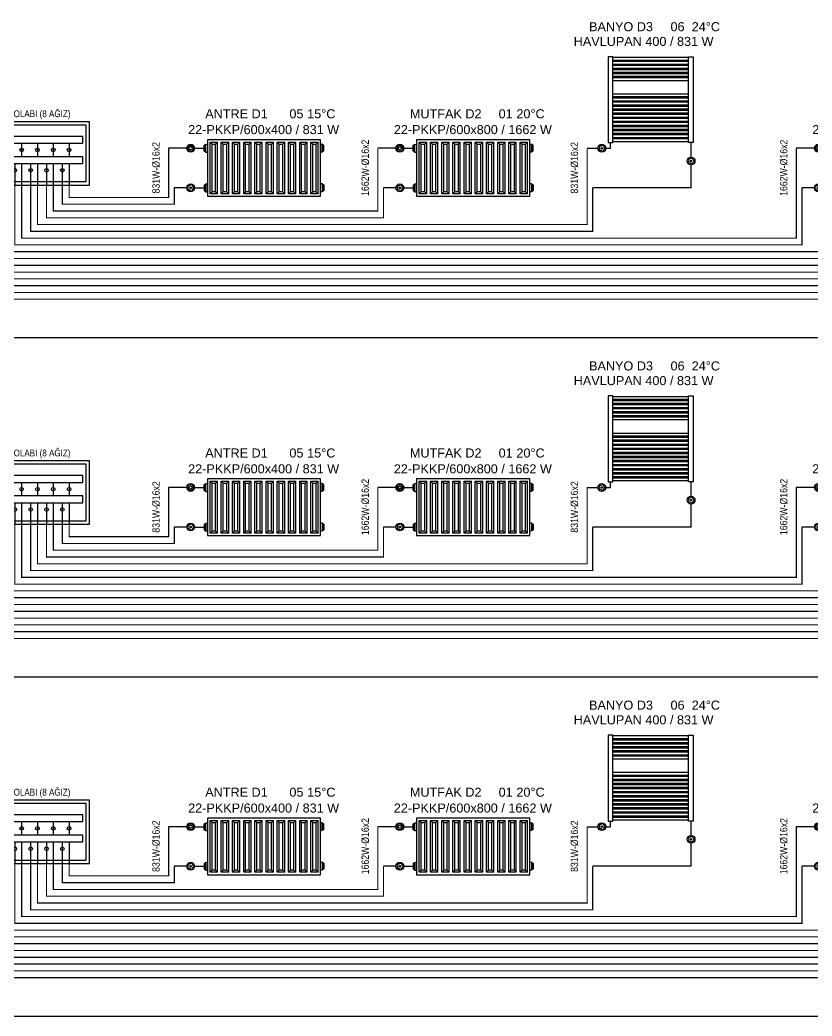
# Model space of a CAD drawing. Header units: centimetres. Extents: x -797 to 10101, y -12981 to 1521.
# Drawn here: x 5225 to 5925, y -3300 to -2419 of the extents above; entities that cross this region are included whole.
import ezdxf
from ezdxf.enums import TextEntityAlignment as Align

# ---------------------------------------------------------------- set-up
doc = ezdxf.new("R2010")
doc.units = ezdxf.units.CM
doc.linetypes.add('DASHED', pattern=[1.524, 1.27, -0.254])
doc.linetypes.add('ISITMA DONUS HATTI', pattern=[1.66, 1.57, -0.02, -0.07])
for name, color, linetype in [('MTY-ISITMA-DONUS-BORU', 30, 'ISITMA DONUS HATTI'), ('MTY-ISITMA-GIDIS-BORU', 10, 'Continuous'), ('MTY-RADYATÖR', 2, 'Continuous'), ('ROTAS-ISITMA-CAP', 41, 'Continuous'), ('ROTAS-ISITMA-DONUS', 30, 'DASHED'), ('ROTAS-ISITMA-GIDIS', 10, 'Continuous'), ('ROTAS-ISITMA-KOLEKTOR', 6, 'Continuous'), ('ROTAS-KAT-BANDI', 8, 'Continuous'), ('ROTAS-MASKE', 7, 'Continuous'), ('ROTAS-RADYATOR', 2, 'Continuous')]:
    doc.layers.add(name, color=color, linetype=linetype)
doc.styles.add('MTYCAPLT', font='arial.ttf', dxfattribs={"width": 0.65, "height": 1})
doc.styles.add('ROTAS', font='arial.ttf')

# ---------------------------------------------------------------- blocks, each defined once
blk = doc.blocks.new('ROTAS-KOLEKTOR-SEMA-8')
for p, q in [((30, 37), (30, 25)), ((44, 37), (44, 25)), ((58, 37), (58, 25)), ((72, 37), (72, 25)), ((86, 37), (86, 25)), ((100, 37), (100, 25)), ((114, 37), (114, 25)), ((128, 37), (128, 25)), ((24, 19), (24, 0)), ((30, 19), (30, 0)), ((38, 19), (38, 0)), ((44, 19), (44, 0)), ((52, 19), (52, 0)), ((58, 19), (58, 0)), ((66, 19), (66, 0)), ((72, 19), (72, 0)), ((80, 19), (80, 0)), ((86, 19), (86, 0)), ((94, 19), (94, 0)), ((100, 19), (100, 0)), ((108, 19), (108, 0)), ((114, 19), (114, 0)), ((122, 19), (122, 0)), ((128, 19), (128, 0))]:
    blk.add_line(p, q)
for points in [[(0, 0), (146, 0), (146, 56), (0, 56)], [(3, 3), (143, 3), (143, 53), (3, 53)], [(10, 37), (140, 37), (140, 43), (10, 43)], [(10, 19), (140, 19), (140, 25), (10, 25)]]:
    blk.add_lwpolyline(points, close=True)
for centre in [(30, 31), (44, 31), (58, 31), (72, 31), (86, 31), (100, 31), (114, 31), (128, 31), (24, 13), (38, 13), (52, 13), (66, 13), (80, 13), (94, 13), (108, 13), (122, 13)]:
    blk.add_circle(centre, 1.6)
blk = doc.blocks.new('MTY-RADYATOR KOLON')
at = {"layer": 'MTY-ISITMA-DONUS-BORU'}
for p, q in [((11, 22.5), (0, 22.5)), ((17.91, 22.5), (26.29, 22.5))]:
    blk.add_line(p, q, dxfattribs=at)
at = {"layer": 'MTY-ISITMA-GIDIS-BORU'}
for p, q in [((11, 57.5), (-5, 57.5)), ((17.91, 57.5), (26.29, 57.5))]:
    blk.add_line(p, q, dxfattribs=at)
at = {"layer": 'MTY-RADYATÖR', "color": 15}
for p, q in [((31.64, 17.21), (31.64, 63)), ((31.64, 63), (38.2, 63)), ((33.39, 61.25), (31.64, 63)), ((36.46, 61.25), (38.2, 63)), ((38.2, 17.21), (38.2, 63)), ((41.55, 17.21), (41.55, 63)), ((43.29, 61.25), (41.55, 63)), ((41.55, 63), (48.11, 63)), ((46.36, 61.25), (48.11, 63)), ((48.11, 17.21), (48.11, 63)), ((51.45, 17.21), (51.45, 63)), ((53.2, 61.25), (51.45, 63)), ((51.45, 63), (58.01, 63)), ((56.26, 61.25), (58.01, 63)), ((58.01, 17.21), (58.01, 63)), ((61.36, 17.21), (61.36, 63)), ((61.36, 63), (67.91, 63)), ((63.1, 61.25), (61.36, 63)), ((66.17, 61.25), (67.91, 63)), ((67.91, 17.21), (67.91, 63)), ((71.26, 17.21), (71.26, 63)), ((71.26, 63), (77.82, 63)), ((73, 61.25), (71.26, 63)), ((76.07, 61.25), (77.82, 63)), ((77.82, 17.21), (77.82, 63)), ((81.16, 17.21), (81.16, 63)), ((81.16, 63), (87.72, 63)), ((82.91, 61.25), (81.16, 63)), ((85.97, 61.25), (87.72, 63)), ((87.72, 17.21), (87.72, 63)), ((91.07, 17.21), (91.07, 63)), ((91.07, 63), (97.62, 63)), ((92.81, 61.25), (91.07, 63)), ((95.88, 61.25), (97.62, 63)), ((97.62, 17.21), (97.62, 63)), ((100.97, 17.21), (100.97, 63)), ((100.97, 63), (107.53, 63)), ((102.72, 61.25), (100.97, 63)), ((105.78, 61.25), (107.53, 63)), ((107.53, 17.21), (107.53, 63)), ((110.87, 17.21), (110.87, 63)), ((110.87, 63), (117.43, 63)), ((112.62, 61.25), (110.87, 63)), ((115.69, 61.25), (117.43, 63)), ((117.43, 17.21), (117.43, 63)), ((120.78, 17.21), (120.78, 63)), ((120.78, 63), (127.33, 63)), ((122.52, 61.25), (120.78, 63)), ((125.59, 61.25), (127.33, 63)), ((127.33, 17.21), (127.33, 63)), ((11.73, 57.5), (12.54, 57.5)), ((12.32, 58.39), (11.94, 58.54)), ((12.32, 56.61), (11.94, 56.46)), ((12.82, 59.14), (12.53, 59.42)), ((12.82, 55.86), (12.53, 55.58)), ((13.41, 60.01), (13.57, 59.64)), ((13.41, 54.99), (13.57, 55.36)), ((14.45, 60.22), (14.45, 59.41)), ((14.45, 54.78), (14.45, 55.59)), ((15.5, 60.01), (15.34, 59.64)), ((15.5, 54.99), (15.34, 55.36)), ((16.09, 59.14), (16.38, 59.42)), ((16.09, 55.86), (16.38, 55.58)), ((17.17, 57.5), (16.37, 57.5)), ((16.59, 58.39), (16.97, 58.54)), ((16.59, 56.61), (16.97, 56.46)), ((26.29, 60.16), (27.21, 60.16)), ((26.29, 58.83), (26.29, 60.16)), ((26.29, 58.83), (27.21, 58.83)), ((26.29, 56.17), (26.29, 58.83)), ((26.29, 56.17), (27.21, 56.17)), ((26.29, 54.84), (26.29, 56.17)), ((26.29, 54.84), (27.21, 54.84)), ((27.21, 60.16), (27.21, 60.72)), ((27.21, 60.72), (27.78, 60.72)), ((27.21, 58.83), (27.21, 60.16)), ((27.21, 56.17), (27.21, 58.83)), ((27.21, 54.84), (27.21, 56.17)), ((27.21, 54.28), (27.21, 54.84)), ((27.21, 54.28), (27.78, 54.28)), ((27.78, 60.95), (28.76, 61.02)), ((27.78, 60.72), (27.78, 60.95)), ((27.78, 54.28), (27.78, 60.72)), ((27.78, 54.05), (27.78, 54.28)), ((27.78, 54.05), (28.76, 53.98)), ((33.39, 18.96), (33.39, 61.25)), ((33.39, 61.25), (36.46, 61.25)), ((36.46, 18.96), (36.46, 61.25)), ((43.29, 18.96), (43.29, 61.25)), ((43.29, 61.25), (46.36, 61.25)), ((46.36, 18.96), (46.36, 61.25)), ((53.2, 18.96), (53.2, 61.25)), ((53.2, 61.25), (56.26, 61.25)), ((56.26, 18.96), (56.26, 61.25)), ((63.1, 18.96), (63.1, 61.25)), ((63.1, 61.25), (66.17, 61.25)), ((66.17, 18.96), (66.17, 61.25)), ((73, 18.96), (73, 61.25)), ((73, 61.25), (76.07, 61.25)), ((76.07, 18.96), (76.07, 61.25)), ((82.91, 18.96), (82.91, 61.25)), ((82.91, 61.25), (85.97, 61.25)), ((85.97, 18.96), (85.97, 61.25)), ((92.81, 18.96), (92.81, 61.25)), ((92.81, 61.25), (95.88, 61.25)), ((95.88, 18.96), (95.88, 61.25)), ((102.72, 18.96), (102.72, 61.25)), ((102.72, 61.25), (105.78, 61.25)), ((105.78, 18.96), (105.78, 61.25)), ((112.62, 18.96), (112.62, 61.25)), ((112.62, 61.25), (115.69, 61.25)), ((115.69, 18.96), (115.69, 61.25)), ((122.52, 18.96), (122.52, 61.25)), ((122.52, 61.25), (125.59, 61.25)), ((125.59, 18.96), (125.59, 61.25)), ((130.78, 60.95), (129.81, 61.02)), ((130.78, 54.05), (129.81, 53.98)), ((130.78, 60.72), (130.78, 60.95)), ((130.78, 54.28), (130.78, 60.72)), ((131.36, 60.72), (130.78, 60.72)), ((131.36, 54.28), (130.78, 54.28)), ((130.78, 54.05), (130.78, 54.28)), ((131.36, 60.16), (131.36, 60.72)), ((132.28, 60.16), (131.36, 60.16)), ((131.36, 58.83), (131.36, 60.16)), ((132.28, 58.83), (131.36, 58.83)), ((131.36, 56.17), (131.36, 58.83)), ((132.28, 56.17), (131.36, 56.17)), ((131.36, 54.84), (131.36, 56.17)), ((132.28, 54.84), (131.36, 54.84)), ((131.36, 54.28), (131.36, 54.84)), ((132.28, 58.83), (132.28, 60.16)), ((132.28, 56.17), (132.28, 58.83)), ((132.28, 54.84), (132.28, 56.17)), ((15.15, 22.5), (13.76, 22.5)), ((26.29, 25.16), (27.21, 25.16)), ((26.29, 25.16), (26.29, 23.83)), ((26.29, 23.83), (27.21, 23.83)), ((26.29, 23.83), (26.29, 21.17)), ((26.29, 21.17), (27.21, 21.17)), ((26.29, 21.17), (26.29, 19.84)), ((26.29, 19.84), (27.21, 19.84)), ((27.21, 25.72), (27.78, 25.72)), ((27.21, 25.72), (27.21, 25.16)), ((27.21, 25.16), (27.21, 23.83)), ((27.21, 23.83), (27.21, 21.17)), ((27.21, 21.17), (27.21, 19.84)), ((27.21, 19.84), (27.21, 19.28)), ((27.21, 19.28), (27.78, 19.28)), ((27.78, 25.95), (28.76, 26.02)), ((27.78, 25.95), (27.78, 25.72)), ((27.78, 25.72), (27.78, 19.28)), ((27.78, 19.28), (27.78, 19.05)), ((27.78, 19.05), (28.76, 18.98)), ((33.39, 18.96), (31.64, 17.21)), ((36.46, 18.96), (33.39, 18.96)), ((36.46, 18.96), (38.2, 17.21)), ((43.29, 18.96), (41.55, 17.21)), ((46.36, 18.96), (43.29, 18.96)), ((46.36, 18.96), (48.11, 17.21)), ((53.2, 18.96), (51.45, 17.21)), ((56.26, 18.96), (53.2, 18.96)), ((56.26, 18.96), (58.01, 17.21)), ((63.1, 18.96), (61.36, 17.21)), ((66.17, 18.96), (63.1, 18.96)), ((66.17, 18.96), (67.91, 17.21)), ((73, 18.96), (71.26, 17.21)), ((76.07, 18.96), (73, 18.96)), ((76.07, 18.96), (77.82, 17.21)), ((82.91, 18.96), (81.16, 17.21)), ((85.97, 18.96), (82.91, 18.96)), ((85.97, 18.96), (87.72, 17.21)), ((92.81, 18.96), (91.07, 17.21)), ((95.88, 18.96), (92.81, 18.96)), ((95.88, 18.96), (97.62, 17.21)), ((102.72, 18.96), (100.97, 17.21)), ((105.78, 18.96), (102.72, 18.96)), ((105.78, 18.96), (107.53, 17.21)), ((112.62, 18.96), (110.87, 17.21)), ((115.69, 18.96), (112.62, 18.96)), ((115.69, 18.96), (117.43, 17.21)), ((122.52, 18.96), (120.78, 17.21)), ((125.59, 18.96), (122.52, 18.96)), ((125.59, 18.96), (127.33, 17.21)), ((130.78, 25.95), (129.81, 26.02)), ((130.78, 19.05), (129.81, 18.98)), ((130.78, 25.95), (130.78, 25.72)), ((130.78, 25.72), (130.78, 19.28)), ((131.36, 25.72), (130.78, 25.72)), ((130.78, 19.28), (130.78, 19.05)), ((131.36, 19.28), (130.78, 19.28)), ((131.36, 25.72), (131.36, 25.16)), ((132.28, 25.16), (131.36, 25.16)), ((131.36, 25.16), (131.36, 23.83)), ((132.28, 23.83), (131.36, 23.83)), ((131.36, 23.83), (131.36, 21.17)), ((132.28, 21.17), (131.36, 21.17)), ((131.36, 21.17), (131.36, 19.84)), ((132.28, 19.84), (131.36, 19.84)), ((131.36, 19.84), (131.36, 19.28)), ((132.28, 25.16), (132.28, 23.83)), ((132.28, 23.83), (132.28, 21.17)), ((132.28, 21.17), (132.28, 19.84)), ((38.2, 17.21), (31.64, 17.21)), ((48.11, 17.21), (41.55, 17.21)), ((58.01, 17.21), (51.45, 17.21)), ((67.91, 17.21), (61.36, 17.21)), ((77.82, 17.21), (71.26, 17.21)), ((87.72, 17.21), (81.16, 17.21)), ((97.62, 17.21), (91.07, 17.21)), ((107.53, 17.21), (100.97, 17.21)), ((117.43, 17.21), (110.87, 17.21)), ((127.33, 17.21), (120.78, 17.21))]:
    blk.add_line(p, q, dxfattribs=at)
blk.add_lwpolyline([(129.28, 65), (29.28, 65), (29.28, 15), (129.28, 15)], close=True, dxfattribs=at)
for centre, radius in [((14.45, 57.5), 3.45), ((14.45, 57.5), 2.72), ((14.45, 57.5), 1.41), ((14.45, 22.5), 3.45), ((14.45, 22.5), 0.697)]:
    blk.add_circle(centre, radius, dxfattribs=at)
for centre, radius, start, end in [((28.72, 61.59), 0.575, 274, 350), ((28.72, 53.41), 0.575, 10, 86), ((129.85, 61.59), 0.575, 190, 266), ((129.85, 53.41), 0.575, 94, 170), ((28.72, 26.59), 0.575, 274, 350), ((129.85, 26.59), 0.575, 190, 266), ((12.56, 23.88), 0.622, 108, 180), ((10.28, 22.5), 2.15, 320.25319, 39.74681), ((12.56, 21.12), 0.622, 180, 252), ((12.51, 28.48), 4.01, 267.95709, 308.04291), ((13.06, 18.2), 2.44, 37.61136, 106.38864), ((15.18, 24.73), 0.622, 36, 108), ((15.18, 20.27), 0.622, 252, 324), ((18.46, 25.41), 2.8, 186.53646, 245.46354), ((18.28, 19.72), 2.6, 112.11155, 175.88845), ((16.79, 22.5), 0.622, 324, 36), ((28.72, 18.41), 0.575, 10, 86), ((129.85, 18.41), 0.575, 94, 170)]:
    blk.add_arc(centre, radius, start, end, dxfattribs=at)
at = {"layer": 'MTY-RADYATÖR', "color": 2, "style": 'MTYCAPLT', "width": 0.65}
for tag, p, height in [('MAHAL_001', (63.47, 86), 10), ('RAD_001', (69.58, 72.5), 10), ('NO_001', (33.87, 42.17), 15), ('DERECE_001', (86.3, 32.45), 10)]:
    blk.add_attdef(tag, p, '', height=height, dxfattribs=at)
blk = doc.blocks.new('MTY-RADYATÖR BANYOPAN KOLON')
at = {"layer": 'MTY-ISITMA-DONUS-BORU'}
for p, q in [((86.96, 49.74), (86.96, 62.5)), ((86.96, 22.5), (86.96, 42.83)), ((86.96, 22.5), (0, 22.5))]:
    blk.add_line(p, q, dxfattribs=at)
at = {"layer": 'MTY-ISITMA-GIDIS-BORU'}
for p, q in [((15.73, 57.5), (15.73, 62.5)), ((-5, 57.5), (4.56, 57.5)), ((11.47, 57.5), (15.73, 57.5))]:
    blk.add_line(p, q, dxfattribs=at)
at = {"layer": 'MTY-RADYATÖR', "color": 15}
for p, q in [((8.71, 57.5), (7.32, 57.5)), ((87.66, 46.29), (86.27, 46.29))]:
    blk.add_line(p, q, dxfattribs=at)
at = {"layer": 'MTY-RADYATÖR', "color": 15, "linetype": 'ByBlock'}
for points in [[(13.72, 138.5), (13.72, 62.5)], [(17.73, 138.5), (13.72, 138.5)], [(17.73, 62.5), (17.73, 138.5)], [(84.72, 137.75), (17.73, 137.75)], [(84.72, 135.25), (17.73, 135.25)], [(84.72, 134.15), (17.73, 134.15)], [(84.72, 62.5), (84.72, 138.5)], [(84.72, 138.5), (88.72, 138.5)], [(88.72, 138.5), (88.72, 62.5)], [(84.72, 131.65), (17.73, 131.65)], [(84.72, 130.55), (17.73, 130.55)], [(84.72, 128.05), (17.73, 128.05)], [(84.72, 126.95), (17.73, 126.95)], [(84.72, 124.45), (17.73, 124.45)], [(84.72, 123.35), (17.73, 123.35)], [(84.72, 120.85), (17.73, 120.85)], [(84.72, 119.75), (17.73, 119.75)], [(84.72, 117.25), (17.73, 117.25)], [(84.72, 105.35), (17.73, 105.35)], [(84.72, 102.85), (17.73, 102.85)], [(84.72, 101.75), (17.73, 101.75)], [(84.72, 99.25), (17.73, 99.25)], [(84.72, 98.15), (17.73, 98.15)], [(84.72, 95.65), (17.73, 95.65)], [(84.72, 94.55), (17.73, 94.55)], [(84.72, 92.05), (17.73, 92.05)], [(84.72, 90.95), (17.73, 90.95)], [(84.72, 88.45), (17.73, 88.45)], [(84.72, 87.35), (17.73, 87.35)], [(84.72, 84.85), (17.73, 84.85)], [(84.72, 83.75), (17.73, 83.75)], [(84.72, 81.25), (17.73, 81.25)], [(84.72, 80.15), (17.73, 80.15)], [(84.72, 77.65), (17.73, 77.65)], [(84.72, 76.55), (17.73, 76.55)], [(84.72, 74.05), (17.73, 74.05)], [(84.72, 72.95), (17.73, 72.95)], [(13.72, 62.5), (17.73, 62.5)], [(84.72, 70.45), (17.73, 70.45)], [(84.72, 69.35), (17.73, 69.35)], [(84.72, 66.85), (17.73, 66.85)], [(84.72, 65.75), (17.73, 65.75)], [(84.72, 63.25), (17.73, 63.25)], [(88.72, 62.5), (84.72, 62.5)]]:
    blk.add_lwpolyline(points, dxfattribs=at)
at = {"layer": 'MTY-RADYATÖR', "color": 15}
for centre, radius in [((8.01, 57.5), 3.45), ((8.01, 57.5), 0.697), ((86.96, 46.29), 3.45), ((86.96, 46.29), 0.697)]:
    blk.add_circle(centre, radius, dxfattribs=at)
for centre, radius, start, end in [((6.12, 58.88), 0.622, 108, 180), ((3.84, 57.5), 2.15, 320.25319, 39.74681), ((6.12, 56.12), 0.622, 180, 252), ((6.07, 63.48), 4.01, 267.95709, 308.04291), ((6.61, 53.2), 2.44, 37.61136, 106.38864), ((8.74, 59.73), 0.622, 36, 108), ((8.74, 55.27), 0.622, 252, 324), ((12.02, 60.41), 2.8, 186.53646, 245.46354), ((11.84, 54.72), 2.6, 112.11155, 175.88845), ((10.35, 57.5), 0.622, 324, 36), ((85.07, 47.66), 0.622, 108, 180), ((82.8, 46.29), 2.15, 320.25319, 39.74681), ((85.07, 44.91), 0.622, 180, 252), ((85.02, 52.26), 4.01, 267.95709, 308.04291), ((85.57, 41.98), 2.44, 37.61136, 106.38864), ((87.69, 48.51), 0.622, 36, 108), ((90.97, 49.2), 2.8, 186.53646, 245.46354), ((90.79, 43.51), 2.6, 112.11155, 175.88845), ((89.3, 46.29), 0.622, 324, 36), ((87.69, 44.06), 0.622, 252, 324)]:
    blk.add_arc(centre, radius, start, end, dxfattribs=at)
at = {"layer": 'MTY-RADYATÖR', "style": 'MTYCAPLT', "width": 0.65}
for tag, p, height in [('MAHAL_001', (35.41, 157.75), 10), ('RAD_001', (41.52, 142.75), 10), ('DERECE_001', (32.2, 111.77), 10), ('NO_001', (40.8, 78), 15)]:
    blk.add_attdef(tag, p, '', height=height, dxfattribs=at)

msp = doc.modelspace()

# ---------------------------------------------------------------- linework, layer by layer
at = {"layer": 'ROTAS-ISITMA-DONUS', "ltscale": 12, "const_width": 1}
for points in [[(5164, -2565), (5164, -2666), (6656, -2666), (6656, -2567.5)], [(5178, -2565), (5178, -2654), (6471, -2654), (6471, -2567.5)], [(5192, -2565), (5192, -2642), (6286, -2642), (6286, -2567.5)], [(5206, -2565), (5206, -2630), (6101, -2630), (6101, -2567.5)], [(5220, -2565), (5220, -2618), (5916, -2618), (5916, -2567.5)], [(5234, -2565), (5234, -2606), (5731, -2606), (5731, -2567.5)], [(5248, -2565), (5248, -2594), (5546, -2594), (5546, -2567.5)], [(5262, -2565), (5262, -2582), (5361, -2582), (5361, -2567.5)], [(5164, -2865), (5164, -2966), (6656, -2966), (6656, -2867.5)], [(5178, -2865), (5178, -2954), (6471, -2954), (6471, -2867.5)], [(5192, -2865), (5192, -2942), (6286, -2942), (6286, -2867.5)], [(5206, -2865), (5206, -2930), (6101, -2930), (6101, -2867.5)], [(5220, -2865), (5220, -2918), (5916, -2918), (5916, -2867.5)], [(5234, -2865), (5234, -2906), (5731, -2906), (5731, -2867.5)], [(5248, -2865), (5248, -2894), (5546, -2894), (5546, -2867.5)], [(5262, -2865), (5262, -2882), (5361, -2882), (5361, -2867.5)], [(5164, -3165), (5164, -3266), (6656, -3266), (6656, -3167.5)], [(5178, -3165), (5178, -3254), (6471, -3254), (6471, -3167.5)], [(5192, -3165), (5192, -3242), (6286, -3242), (6286, -3167.5)], [(5206, -3165), (5206, -3230), (6101, -3230), (6101, -3167.5)], [(5220, -3165), (5220, -3218), (5916, -3218), (5916, -3167.5)], [(5234, -3165), (5234, -3206), (5731, -3206), (5731, -3167.5)], [(5248, -3165), (5248, -3194), (5546, -3194), (5546, -3167.5)], [(5262, -3165), (5262, -3182), (5361, -3182), (5361, -3167.5)]]:
    msp.add_lwpolyline(points, dxfattribs=at)
at = {"layer": 'ROTAS-ISITMA-GIDIS', "const_width": 1}
for points in [[(5170, -2565), (5170, -2660), (6651, -2660), (6651, -2532.5)], [(5184, -2565), (5184, -2648), (6466, -2648), (6466, -2532.5)], [(5198, -2565), (5198, -2636), (6281, -2636), (6281, -2532.5)], [(5212, -2565), (5212, -2624), (6096, -2624), (6096, -2532.5)], [(5226, -2565), (5226, -2612), (5911, -2612), (5911, -2532.5)], [(5240, -2565), (5240, -2600), (5726, -2600), (5726, -2532.5)], [(5254, -2565), (5254, -2588), (5541, -2588), (5541, -2532.5)], [(5268, -2565), (5268, -2576), (5356, -2576), (5356, -2532.5)], [(5170, -2865), (5170, -2960), (6651, -2960), (6651, -2832.5)], [(5184, -2865), (5184, -2948), (6466, -2948), (6466, -2832.5)], [(5198, -2865), (5198, -2936), (6281, -2936), (6281, -2832.5)], [(5212, -2865), (5212, -2924), (6096, -2924), (6096, -2832.5)], [(5226, -2865), (5226, -2912), (5911, -2912), (5911, -2832.5)], [(5240, -2865), (5240, -2900), (5726, -2900), (5726, -2832.5)], [(5254, -2865), (5254, -2888), (5541, -2888), (5541, -2832.5)], [(5268, -2865), (5268, -2876), (5356, -2876), (5356, -2832.5)], [(5170, -3165), (5170, -3260), (6651, -3260), (6651, -3132.5)], [(5184, -3165), (5184, -3248), (6466, -3248), (6466, -3132.5)], [(5198, -3165), (5198, -3236), (6281, -3236), (6281, -3132.5)], [(5212, -3165), (5212, -3224), (6096, -3224), (6096, -3132.5)], [(5226, -3165), (5226, -3212), (5911, -3212), (5911, -3132.5)], [(5240, -3165), (5240, -3200), (5726, -3200), (5726, -3132.5)], [(5254, -3165), (5254, -3188), (5541, -3188), (5541, -3132.5)], [(5268, -3165), (5268, -3176), (5356, -3176), (5356, -3132.5)]]:
    msp.add_lwpolyline(points, dxfattribs=at)
at = {"layer": 'ROTAS-KAT-BANDI'}
for points in [[(2000, -2700), (7400, -2700)], [(2000, -3000), (7400, -3000)], [(2000, -3300), (7400, -3300)]]:
    msp.add_lwpolyline(points, dxfattribs=at)

# ---------------------------------------------------------------- block references
at = {"layer": 'ROTAS-ISITMA-KOLEKTOR'}
for p in [(5140, -2565), (5140, -2865), (5140, -3165)]:
    msp.add_blockref('ROTAS-KOLEKTOR-SEMA-8', p, dxfattribs=at)
at = {"layer": 'ROTAS-RADYATOR'}
ref = msp.add_blockref('MTY-RADYATOR KOLON', (5916, -2590), dxfattribs=at)
ref.add_attrib('RAD_001', '22-PKKP/600x800 / 1662 W', dxfattribs={"layer": 'MTY-RADYATÖR', "color": 2, "height": 8, "style": 'MTYCAPLT'}).set_placement((5995, -2516), align=Align.MIDDLE_CENTER)
ref.add_attrib('NO_001', '13', dxfattribs={"layer": 'MTY-RADYATÖR', "color": 2, "height": 8, "style": 'MTYCAPLT'}).set_placement((6024, -2502), align=Align.MIDDLE_CENTER)
ref.add_attrib('DERECE_001', '20°C', dxfattribs={"layer": 'MTY-RADYATÖR', "color": 2, "height": 8, "style": 'MTYCAPLT'}).set_placement((6046, -2502), align=Align.MIDDLE_CENTER)
ref.add_attrib('MAHAL_001', 'ODA D4', dxfattribs={"layer": 'MTY-RADYATÖR', "color": 2, "height": 8, "style": 'MTYCAPLT'}).set_placement((5971, -2502), align=Align.MIDDLE_CENTER)
ref = msp.add_blockref('MTY-RADYATOR KOLON', (5916, -2890), dxfattribs=at)
ref.add_attrib('RAD_001', '22-PKKP/600x800 / 1662 W', dxfattribs={"layer": 'MTY-RADYATÖR', "color": 2, "height": 8, "style": 'MTYCAPLT'}).set_placement((5995, -2816), align=Align.MIDDLE_CENTER)
ref.add_attrib('NO_001', '13', dxfattribs={"layer": 'MTY-RADYATÖR', "color": 2, "height": 8, "style": 'MTYCAPLT'}).set_placement((6024, -2802), align=Align.MIDDLE_CENTER)
ref.add_attrib('DERECE_001', '20°C', dxfattribs={"layer": 'MTY-RADYATÖR', "color": 2, "height": 8, "style": 'MTYCAPLT'}).set_placement((6046, -2802), align=Align.MIDDLE_CENTER)
ref.add_attrib('MAHAL_001', 'ODA D4', dxfattribs={"layer": 'MTY-RADYATÖR', "color": 2, "height": 8, "style": 'MTYCAPLT'}).set_placement((5971, -2802), align=Align.MIDDLE_CENTER)
ref = msp.add_blockref('MTY-RADYATOR KOLON', (5916, -3190), dxfattribs=at)
ref.add_attrib('RAD_001', '22-PKKP/600x800 / 1662 W', dxfattribs={"layer": 'MTY-RADYATÖR', "color": 2, "height": 8, "style": 'MTYCAPLT'}).set_placement((5995, -3116), align=Align.MIDDLE_CENTER)
ref.add_attrib('NO_001', '13', dxfattribs={"layer": 'MTY-RADYATÖR', "color": 2, "height": 8, "style": 'MTYCAPLT'}).set_placement((6024, -3102), align=Align.MIDDLE_CENTER)
ref.add_attrib('DERECE_001', '20°C', dxfattribs={"layer": 'MTY-RADYATÖR', "color": 2, "height": 8, "style": 'MTYCAPLT'}).set_placement((6046, -3102), align=Align.MIDDLE_CENTER)
ref.add_attrib('MAHAL_001', 'ODA D4', dxfattribs={"layer": 'MTY-RADYATÖR', "color": 2, "height": 8, "style": 'MTYCAPLT'}).set_placement((5971, -3102), align=Align.MIDDLE_CENTER)

# ---------------------------------------------------------------- wipeouts: each hides what was drawn before it
for points in [[(5724, -2444), (5824, -2444), (5824, -2432), (5724, -2432)], [(5380.8, -2522), (5495.2, -2522), (5495.2, -2510), (5380.8, -2510)], [(5563.4, -2522), (5682.6, -2522), (5682.6, -2510), (5563.4, -2510)], [(5724, -2744), (5824, -2744), (5824, -2732), (5724, -2732)], [(5380.8, -2822), (5495.2, -2822), (5495.2, -2810), (5380.8, -2810)], [(5563.4, -2822), (5682.6, -2822), (5682.6, -2810), (5563.4, -2810)], [(5724, -3044), (5824, -3044), (5824, -3032), (5724, -3032)], [(5380.8, -3122), (5495.2, -3122), (5495.2, -3110), (5380.8, -3110)], [(5563.4, -3122), (5682.6, -3122), (5682.6, -3110), (5563.4, -3110)]]:
    msp.add_wipeout(points).dxf.layer = 'ROTAS-MASKE'

# ---------------------------------------------------------------- next in the draw order: wipeouts: each hides what was drawn before it
for points in [[(5732.8, -2431), (5775.2, -2431), (5775.2, -2419), (5732.8, -2419)], [(5797.2, -2431), (5810.8, -2431), (5810.8, -2419), (5797.2, -2419)], [(5817.4, -2431), (5840.6, -2431), (5840.6, -2419), (5817.4, -2419)], [(5165.63, -2506.5), (5257.37, -2506.5), (5257.37, -2497.5), (5165.63, -2497.5)], [(5392.8, -2508), (5435.2, -2508), (5435.2, -2496), (5392.8, -2496)], [(5460.2, -2508), (5473.8, -2508), (5473.8, -2496), (5460.2, -2496)], [(5575.4, -2508), (5622.6, -2508), (5622.6, -2496), (5575.4, -2496)], [(5645.2, -2508), (5658.8, -2508), (5658.8, -2496), (5645.2, -2496)], [(5906.62, -2571.23), (5906.62, -2531.52), (5896.88, -2531.52), (5896.88, -2571.23)], [(5732.8, -2731), (5775.2, -2731), (5775.2, -2719), (5732.8, -2719)], [(5797.2, -2731), (5810.8, -2731), (5810.8, -2719), (5797.2, -2719)], [(5817.4, -2731), (5840.6, -2731), (5840.6, -2719), (5817.4, -2719)], [(5165.63, -2806.5), (5257.37, -2806.5), (5257.37, -2797.5), (5165.63, -2797.5)], [(5392.8, -2808), (5435.2, -2808), (5435.2, -2796), (5392.8, -2796)], [(5460.2, -2808), (5473.8, -2808), (5473.8, -2796), (5460.2, -2796)], [(5575.4, -2808), (5622.6, -2808), (5622.6, -2796), (5575.4, -2796)], [(5645.2, -2808), (5658.8, -2808), (5658.8, -2796), (5645.2, -2796)], [(5906.62, -2871.23), (5906.62, -2831.52), (5896.88, -2831.52), (5896.88, -2871.23)], [(5732.8, -3031), (5775.2, -3031), (5775.2, -3019), (5732.8, -3019)], [(5797.2, -3031), (5810.8, -3031), (5810.8, -3019), (5797.2, -3019)], [(5817.4, -3031), (5840.6, -3031), (5840.6, -3019), (5817.4, -3019)], [(5165.63, -3106.5), (5257.37, -3106.5), (5257.37, -3097.5), (5165.63, -3097.5)], [(5392.8, -3108), (5435.2, -3108), (5435.2, -3096), (5392.8, -3096)], [(5460.2, -3108), (5473.8, -3108), (5473.8, -3096), (5460.2, -3096)], [(5575.4, -3108), (5622.6, -3108), (5622.6, -3096), (5575.4, -3096)], [(5645.2, -3108), (5658.8, -3108), (5658.8, -3096), (5645.2, -3096)], [(5906.62, -3171.23), (5906.62, -3131.52), (5896.88, -3131.52), (5896.88, -3171.23)]]:
    msp.add_wipeout(points).dxf.layer = 'ROTAS-MASKE'

# ---------------------------------------------------------------- next in the draw order: block references
ref = msp.add_blockref('MTY-RADYATÖR BANYOPAN KOLON', (5731, -2590), dxfattribs=at)
ref.add_attrib('RAD_001', 'HAVLUPAN 400 / 831 W', dxfattribs={"layer": 'MTY-RADYATÖR', "height": 8, "style": 'MTYCAPLT'}).set_placement((5776, -2438), align=Align.MIDDLE_CENTER)
ref.add_attrib('NO_001', '06', dxfattribs={"layer": 'MTY-RADYATÖR', "height": 8, "style": 'MTYCAPLT'}).set_placement((5806, -2425), align=Align.MIDDLE_CENTER)
ref.add_attrib('DERECE_001', '24°C', dxfattribs={"layer": 'MTY-RADYATÖR', "height": 8, "style": 'MTYCAPLT'}).set_placement((5831, -2425), align=Align.MIDDLE_CENTER)
ref.add_attrib('MAHAL_001', 'BANYO D3', dxfattribs={"layer": 'MTY-RADYATÖR', "height": 8, "style": 'MTYCAPLT'}).set_placement((5756, -2425), align=Align.MIDDLE_CENTER)
ref = msp.add_blockref('MTY-RADYATÖR BANYOPAN KOLON', (5731, -2890), dxfattribs=at)
ref.add_attrib('RAD_001', 'HAVLUPAN 400 / 831 W', dxfattribs={"layer": 'MTY-RADYATÖR', "height": 8, "style": 'MTYCAPLT'}).set_placement((5776, -2738), align=Align.MIDDLE_CENTER)
ref.add_attrib('NO_001', '06', dxfattribs={"layer": 'MTY-RADYATÖR', "height": 8, "style": 'MTYCAPLT'}).set_placement((5806, -2725), align=Align.MIDDLE_CENTER)
ref.add_attrib('DERECE_001', '24°C', dxfattribs={"layer": 'MTY-RADYATÖR', "height": 8, "style": 'MTYCAPLT'}).set_placement((5831, -2725), align=Align.MIDDLE_CENTER)
ref.add_attrib('MAHAL_001', 'BANYO D3', dxfattribs={"layer": 'MTY-RADYATÖR', "height": 8, "style": 'MTYCAPLT'}).set_placement((5756, -2725), align=Align.MIDDLE_CENTER)
ref = msp.add_blockref('MTY-RADYATÖR BANYOPAN KOLON', (5731, -3190), dxfattribs=at)
ref.add_attrib('RAD_001', 'HAVLUPAN 400 / 831 W', dxfattribs={"layer": 'MTY-RADYATÖR', "height": 8, "style": 'MTYCAPLT'}).set_placement((5776, -3038), align=Align.MIDDLE_CENTER)
ref.add_attrib('NO_001', '06', dxfattribs={"layer": 'MTY-RADYATÖR', "height": 8, "style": 'MTYCAPLT'}).set_placement((5806, -3025), align=Align.MIDDLE_CENTER)
ref.add_attrib('DERECE_001', '24°C', dxfattribs={"layer": 'MTY-RADYATÖR', "height": 8, "style": 'MTYCAPLT'}).set_placement((5831, -3025), align=Align.MIDDLE_CENTER)
ref.add_attrib('MAHAL_001', 'BANYO D3', dxfattribs={"layer": 'MTY-RADYATÖR', "height": 8, "style": 'MTYCAPLT'}).set_placement((5756, -3025), align=Align.MIDDLE_CENTER)

# ---------------------------------------------------------------- next in the draw order: texts
at = {"layer": 'ROTAS-ISITMA-CAP', "style": 'ROTAS', "width": 0.85}
for p in [(5905, -2549.75), (5905, -2849.75), (5905, -3149.75)]:
    msp.add_text('1662W-Ø16x2', height=6.5, rotation=90, dxfattribs=at).set_placement(p, align=Align.BOTTOM_CENTER)
at = {"layer": 'ROTAS-ISITMA-KOLEKTOR', "style": 'ROTAS', "width": 0.85}
for p in [(5213, -2502), (5213, -2802), (5213, -3102)]:
    msp.add_text('KD - KOLEKTÖR DOLABI (8 AĞIZ)', height=6, dxfattribs=at).set_placement(p, align=Align.MIDDLE_CENTER)

# ---------------------------------------------------------------- next in the draw order: wipeouts: each hides what was drawn before it
for points in [[(5477.4, -2508), (5500.6, -2508), (5500.6, -2496), (5477.4, -2496)], [(5662.4, -2508), (5685.6, -2508), (5685.6, -2496), (5662.4, -2496)], [(5477.4, -2808), (5500.6, -2808), (5500.6, -2796), (5477.4, -2796)], [(5662.4, -2808), (5685.6, -2808), (5685.6, -2796), (5662.4, -2796)], [(5477.4, -3108), (5500.6, -3108), (5500.6, -3096), (5477.4, -3096)], [(5662.4, -3108), (5685.6, -3108), (5685.6, -3096), (5662.4, -3096)]]:
    msp.add_wipeout(points).dxf.layer = 'ROTAS-MASKE'

# ---------------------------------------------------------------- next in the draw order: block references
at = {"layer": 'ROTAS-RADYATOR'}
ref = msp.add_blockref('MTY-RADYATOR KOLON', (5361, -2590), dxfattribs=at)
ref.add_attrib('RAD_001', '22-PKKP/600x400 / 831 W', dxfattribs={"layer": 'MTY-RADYATÖR', "color": 2, "height": 8, "style": 'MTYCAPLT'}).set_placement((5440, -2516), align=Align.MIDDLE_CENTER)
ref.add_attrib('NO_001', '05', dxfattribs={"layer": 'MTY-RADYATÖR', "color": 2, "height": 8, "style": 'MTYCAPLT'}).set_placement((5469, -2502), align=Align.MIDDLE_CENTER)
ref.add_attrib('DERECE_001', '15°C', dxfattribs={"layer": 'MTY-RADYATÖR', "color": 2, "height": 8, "style": 'MTYCAPLT'}).set_placement((5491, -2502), align=Align.MIDDLE_CENTER)
ref.add_attrib('MAHAL_001', 'ANTRE D1', dxfattribs={"layer": 'MTY-RADYATÖR', "color": 2, "height": 8, "style": 'MTYCAPLT'}).set_placement((5416, -2502), align=Align.MIDDLE_CENTER)
ref = msp.add_blockref('MTY-RADYATOR KOLON', (5546, -2590), dxfattribs=at)
ref.add_attrib('RAD_001', '22-PKKP/600x800 / 1662 W', dxfattribs={"layer": 'MTY-RADYATÖR', "color": 2, "height": 8, "style": 'MTYCAPLT'}).set_placement((5625, -2516), align=Align.MIDDLE_CENTER)
ref.add_attrib('NO_001', '01', dxfattribs={"layer": 'MTY-RADYATÖR', "color": 2, "height": 8, "style": 'MTYCAPLT'}).set_placement((5654, -2502), align=Align.MIDDLE_CENTER)
ref.add_attrib('DERECE_001', '20°C', dxfattribs={"layer": 'MTY-RADYATÖR', "color": 2, "height": 8, "style": 'MTYCAPLT'}).set_placement((5676, -2502), align=Align.MIDDLE_CENTER)
ref.add_attrib('MAHAL_001', 'MUTFAK D2', dxfattribs={"layer": 'MTY-RADYATÖR', "color": 2, "height": 8, "style": 'MTYCAPLT'}).set_placement((5601, -2502), align=Align.MIDDLE_CENTER)
ref = msp.add_blockref('MTY-RADYATOR KOLON', (5361, -2890), dxfattribs=at)
ref.add_attrib('RAD_001', '22-PKKP/600x400 / 831 W', dxfattribs={"layer": 'MTY-RADYATÖR', "color": 2, "height": 8, "style": 'MTYCAPLT'}).set_placement((5440, -2816), align=Align.MIDDLE_CENTER)
ref.add_attrib('NO_001', '05', dxfattribs={"layer": 'MTY-RADYATÖR', "color": 2, "height": 8, "style": 'MTYCAPLT'}).set_placement((5469, -2802), align=Align.MIDDLE_CENTER)
ref.add_attrib('DERECE_001', '15°C', dxfattribs={"layer": 'MTY-RADYATÖR', "color": 2, "height": 8, "style": 'MTYCAPLT'}).set_placement((5491, -2802), align=Align.MIDDLE_CENTER)
ref.add_attrib('MAHAL_001', 'ANTRE D1', dxfattribs={"layer": 'MTY-RADYATÖR', "color": 2, "height": 8, "style": 'MTYCAPLT'}).set_placement((5416, -2802), align=Align.MIDDLE_CENTER)
ref = msp.add_blockref('MTY-RADYATOR KOLON', (5546, -2890), dxfattribs=at)
ref.add_attrib('RAD_001', '22-PKKP/600x800 / 1662 W', dxfattribs={"layer": 'MTY-RADYATÖR', "color": 2, "height": 8, "style": 'MTYCAPLT'}).set_placement((5625, -2816), align=Align.MIDDLE_CENTER)
ref.add_attrib('NO_001', '01', dxfattribs={"layer": 'MTY-RADYATÖR', "color": 2, "height": 8, "style": 'MTYCAPLT'}).set_placement((5654, -2802), align=Align.MIDDLE_CENTER)
ref.add_attrib('DERECE_001', '20°C', dxfattribs={"layer": 'MTY-RADYATÖR', "color": 2, "height": 8, "style": 'MTYCAPLT'}).set_placement((5676, -2802), align=Align.MIDDLE_CENTER)
ref.add_attrib('MAHAL_001', 'MUTFAK D2', dxfattribs={"layer": 'MTY-RADYATÖR', "color": 2, "height": 8, "style": 'MTYCAPLT'}).set_placement((5601, -2802), align=Align.MIDDLE_CENTER)
ref = msp.add_blockref('MTY-RADYATOR KOLON', (5361, -3190), dxfattribs=at)
ref.add_attrib('RAD_001', '22-PKKP/600x400 / 831 W', dxfattribs={"layer": 'MTY-RADYATÖR', "color": 2, "height": 8, "style": 'MTYCAPLT'}).set_placement((5440, -3116), align=Align.MIDDLE_CENTER)
ref.add_attrib('NO_001', '05', dxfattribs={"layer": 'MTY-RADYATÖR', "color": 2, "height": 8, "style": 'MTYCAPLT'}).set_placement((5469, -3102), align=Align.MIDDLE_CENTER)
ref.add_attrib('DERECE_001', '15°C', dxfattribs={"layer": 'MTY-RADYATÖR', "color": 2, "height": 8, "style": 'MTYCAPLT'}).set_placement((5491, -3102), align=Align.MIDDLE_CENTER)
ref.add_attrib('MAHAL_001', 'ANTRE D1', dxfattribs={"layer": 'MTY-RADYATÖR', "color": 2, "height": 8, "style": 'MTYCAPLT'}).set_placement((5416, -3102), align=Align.MIDDLE_CENTER)
ref = msp.add_blockref('MTY-RADYATOR KOLON', (5546, -3190), dxfattribs=at)
ref.add_attrib('RAD_001', '22-PKKP/600x800 / 1662 W', dxfattribs={"layer": 'MTY-RADYATÖR', "color": 2, "height": 8, "style": 'MTYCAPLT'}).set_placement((5625, -3116), align=Align.MIDDLE_CENTER)
ref.add_attrib('NO_001', '01', dxfattribs={"layer": 'MTY-RADYATÖR', "color": 2, "height": 8, "style": 'MTYCAPLT'}).set_placement((5654, -3102), align=Align.MIDDLE_CENTER)
ref.add_attrib('DERECE_001', '20°C', dxfattribs={"layer": 'MTY-RADYATÖR', "color": 2, "height": 8, "style": 'MTYCAPLT'}).set_placement((5676, -3102), align=Align.MIDDLE_CENTER)
ref.add_attrib('MAHAL_001', 'MUTFAK D2', dxfattribs={"layer": 'MTY-RADYATÖR', "color": 2, "height": 8, "style": 'MTYCAPLT'}).set_placement((5601, -3102), align=Align.MIDDLE_CENTER)

# ---------------------------------------------------------------- next in the draw order: wipeouts: each hides what was drawn before it
for points in [[(5721.62, -2569.57), (5721.62, -2533.18), (5711.88, -2533.18), (5711.88, -2569.57)], [(5721.62, -2869.57), (5721.62, -2833.18), (5711.88, -2833.18), (5711.88, -2869.57)], [(5721.62, -3169.57), (5721.62, -3133.18), (5711.88, -3133.18), (5711.88, -3169.57)]]:
    msp.add_wipeout(points).dxf.layer = 'ROTAS-MASKE'

# ---------------------------------------------------------------- next in the draw order: texts
at = {"layer": 'ROTAS-ISITMA-CAP', "style": 'ROTAS', "width": 0.85}
for p in [(5720, -2549.75), (5720, -2849.75), (5720, -3149.75)]:
    msp.add_text('831W-Ø16x2', height=6.5, rotation=90, dxfattribs=at).set_placement(p, align=Align.BOTTOM_CENTER)

# ---------------------------------------------------------------- next in the draw order: wipeouts: each hides what was drawn before it
for points in [[(5351.62, -2569.57), (5351.62, -2533.18), (5341.88, -2533.18), (5341.88, -2569.57)], [(5536.62, -2571.23), (5536.62, -2531.52), (5526.88, -2531.52), (5526.88, -2571.23)], [(5351.62, -2869.57), (5351.62, -2833.18), (5341.88, -2833.18), (5341.88, -2869.57)], [(5536.62, -2871.23), (5536.62, -2831.52), (5526.88, -2831.52), (5526.88, -2871.23)], [(5351.62, -3169.57), (5351.62, -3133.18), (5341.88, -3133.18), (5341.88, -3169.57)], [(5536.62, -3171.23), (5536.62, -3131.52), (5526.88, -3131.52), (5526.88, -3171.23)]]:
    msp.add_wipeout(points).dxf.layer = 'ROTAS-MASKE'

# ---------------------------------------------------------------- next in the draw order: texts
for s, p in [('831W-Ø16x2', (5350, -2549.75)), ('1662W-Ø16x2', (5535, -2549.75)), ('831W-Ø16x2', (5350, -2849.75)), ('1662W-Ø16x2', (5535, -2849.75)), ('831W-Ø16x2', (5350, -3149.75)), ('1662W-Ø16x2', (5535, -3149.75))]:
    msp.add_text(s, height=6.5, rotation=90, dxfattribs=at).set_placement(p, align=Align.BOTTOM_CENTER)

doc.saveas('drawing.dxf')
